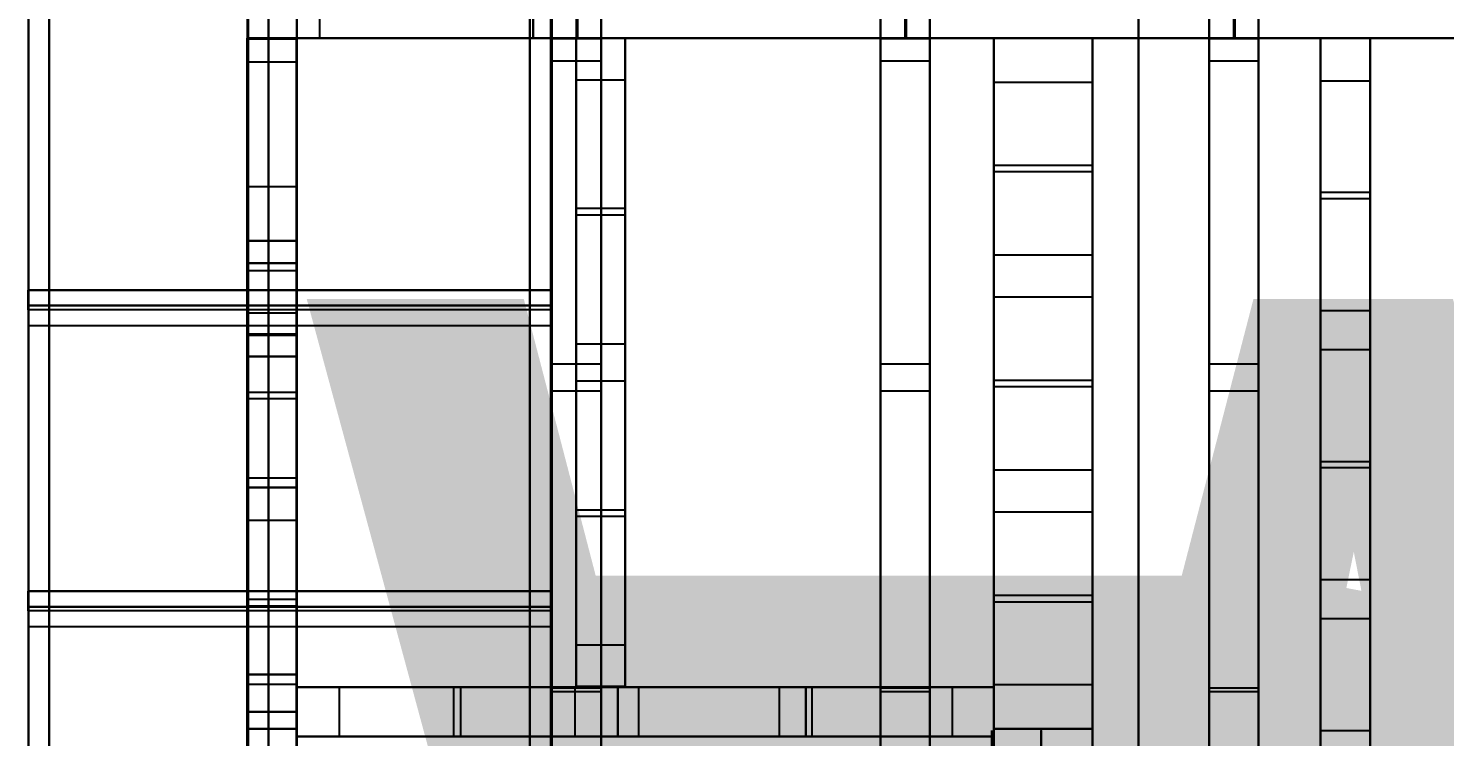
# Model space of a CAD drawing. Header units: inches. Extents: x 72 to 885, y 152 to 729.
# Drawn here: x 71.5 to 173.3, y 424.1 to 475 of the extents above; entities that cross this region are included whole.
import ezdxf

# ---------------------------------------------------------------- set-up
doc = ezdxf.new("R2010")
doc.units = ezdxf.units.IN
doc.header["$MEASUREMENT"] = 0
for name, color, linetype in [('FT2', 8, 'CONTINUOUS'), ('n1', 9, 'CONTINUOUS'), ('n2', 9, 'CONTINUOUS'), ('R2', 4, 'CONTINUOUS'), ('RT2', 7, 'CONTINUOUS'), ('W1', 5, 'CONTINUOUS'), ('W2', 5, 'CONTINUOUS')]:
    doc.layers.add(name, color=color, linetype=linetype)

msp = doc.modelspace()

# ---------------------------------------------------------------- linework, layer by layer
at = {"layer": 'FT2'}
for points in [[(90.81, 196.89, 119.69), (90.81, 474.28, 119.69), (87.27, 474.28, 119.69), (87.27, 196.89, 119.69)], [(87.27, 196.89, 119.69), (87.27, 474.28, 119.69), (87.27, 474.28, 118.23), (87.27, 196.89, 118.23)], [(87.27, 196.89, 107.87), (87.27, 474.28, 107.87), (90.81, 474.28, 107.87), (90.81, 196.89, 107.87)], [(87.27, 196.89, 107.87), (87.27, 196.89, 109.33), (87.27, 474.28, 109.33), (87.27, 474.28, 107.87)], [(87.27, 474.28, 107.91), (87.27, 474.28, 119.65), (90.81, 474.28, 119.65), (90.81, 474.28, 107.91)], [(87.27, 474.28, 107.91), (87.27, 472.82, 107.91), (87.27, 472.82, 119.65), (87.27, 474.28, 119.65)], [(90.81, 196.89, 119.69), (90.81, 196.89, 118.23), (90.81, 474.28, 118.23), (90.81, 474.28, 119.69)], [(90.81, 196.89, 107.87), (90.81, 474.28, 107.87), (90.81, 474.28, 109.33), (90.81, 196.89, 109.33)], [(90.81, 474.28, 107.91), (90.81, 474.28, 119.65), (90.81, 472.82, 119.65), (90.81, 472.82, 107.91)], [(114.43, 427.73, 119.69), (114.43, 474.28, 119.69), (110.89, 474.28, 119.69), (110.89, 427.73, 119.69)], [(110.89, 427.73, 119.69), (110.89, 474.28, 119.69), (110.89, 474.28, 118.23), (110.89, 427.73, 118.23)], [(110.89, 427.73, 107.87), (110.89, 474.28, 107.87), (114.43, 474.28, 107.87), (114.43, 427.73, 107.87)], [(110.89, 427.73, 107.87), (110.89, 427.73, 109.33), (110.89, 474.28, 109.33), (110.89, 474.28, 107.87)], [(110.89, 474.28, 107.91), (110.89, 474.28, 119.65), (114.43, 474.28, 119.65), (114.43, 474.28, 107.91)], [(110.89, 474.28, 107.91), (110.89, 472.82, 107.91), (110.89, 472.82, 119.65), (110.89, 474.28, 119.65)], [(114.43, 427.73, 119.69), (114.43, 427.73, 118.23), (114.43, 474.28, 118.23), (114.43, 474.28, 119.69)], [(114.43, 427.73, 107.87), (114.43, 474.28, 107.87), (114.43, 474.28, 109.33), (114.43, 427.73, 109.33)], [(114.43, 474.28, 107.91), (114.43, 474.28, 119.65), (114.43, 472.82, 119.65), (114.43, 472.82, 107.91)], [(147.99, 200.47, 119.69), (147.99, 474.28, 119.69), (140.9, 474.28, 119.69), (140.9, 200.47, 119.69)], [(140.9, 200.47, 119.69), (140.9, 474.28, 119.69), (140.9, 474.28, 118.23), (140.9, 200.47, 118.23)], [(140.9, 200.47, 107.87), (140.9, 474.28, 107.87), (147.99, 474.28, 107.87), (147.99, 200.47, 107.87)], [(140.9, 200.47, 107.87), (140.9, 200.47, 109.33), (140.9, 474.28, 109.33), (140.9, 474.28, 107.87)], [(140.9, 474.28, 107.91), (140.9, 474.28, 119.65), (147.99, 474.28, 119.65), (147.99, 474.28, 107.91)], [(140.9, 474.28, 107.91), (140.9, 472.82, 107.91), (140.9, 472.82, 119.65), (140.9, 474.28, 119.65)], [(147.99, 200.47, 119.69), (147.99, 200.47, 118.23), (147.99, 474.28, 118.23), (147.99, 474.28, 119.69)], [(147.99, 200.47, 107.87), (147.99, 474.28, 107.87), (147.99, 474.28, 109.33), (147.99, 200.47, 109.33)], [(147.99, 474.28, 107.91), (147.99, 474.28, 119.65), (147.99, 472.82, 119.65), (147.99, 472.82, 107.91)], [(167.93, 200.43, 119.69), (167.93, 474.28, 119.69), (164.38, 474.28, 119.69), (164.38, 200.43, 119.69)], [(164.38, 200.43, 119.69), (164.38, 474.28, 119.69), (164.38, 474.28, 118.23), (164.38, 200.43, 118.23)], [(164.38, 200.43, 107.87), (164.38, 474.28, 107.87), (167.93, 474.28, 107.87), (167.93, 200.43, 107.87)], [(164.38, 200.43, 107.87), (164.38, 200.43, 109.33), (164.38, 474.28, 109.33), (164.38, 474.28, 107.87)], [(164.38, 474.28, 107.91), (164.38, 474.28, 119.65), (167.93, 474.28, 119.65), (167.93, 474.28, 107.91)], [(164.38, 474.28, 107.91), (164.38, 472.82, 107.91), (164.38, 472.82, 119.65), (164.38, 474.28, 119.65)], [(167.93, 200.43, 119.69), (167.93, 200.43, 118.23), (167.93, 474.28, 118.23), (167.93, 474.28, 119.69)], [(167.93, 200.43, 107.87), (167.93, 474.28, 107.87), (167.93, 474.28, 109.33), (167.93, 200.43, 109.33)], [(167.93, 474.28, 107.91), (167.93, 474.28, 119.65), (167.93, 472.82, 119.65), (167.93, 472.82, 107.91)], [(110.89, 462.07, 108.82), (110.89, 471.27, 119.69), (110.89, 472.38, 118.74), (110.89, 463.18, 107.88)], [(114.43, 462.07, 108.82), (114.43, 463.18, 107.88), (114.43, 472.38, 118.74), (114.43, 471.27, 119.69)], [(140.9, 465.18, 108.56), (140.9, 471.1, 119.69), (140.9, 472.38, 119), (140.9, 466.46, 107.88)], [(147.99, 465.18, 108.56), (147.99, 466.46, 107.88), (147.99, 472.38, 119), (147.99, 471.1, 119.69)], [(164.38, 463.23, 108.73), (164.38, 471.21, 119.69), (164.38, 472.39, 118.83), (164.38, 464.41, 107.88)], [(167.93, 463.23, 108.73), (167.93, 464.41, 107.88), (167.93, 472.39, 118.83), (167.93, 471.21, 119.69)], [(114.43, 462.07, 108.82), (114.43, 471.27, 119.69), (110.89, 471.27, 119.69), (110.89, 462.07, 108.82)], [(167.93, 463.23, 108.73), (167.93, 471.21, 119.69), (164.38, 471.21, 119.69), (164.38, 463.23, 108.73)], [(147.99, 465.18, 108.56), (147.99, 471.1, 119.69), (140.9, 471.1, 119.69), (140.9, 465.18, 108.56)], [(147.99, 458.73, 119.69), (147.99, 464.69, 108.57), (140.9, 464.69, 108.57), (140.9, 458.73, 119.69)], [(140.9, 458.73, 119.69), (140.9, 464.69, 108.57), (140.9, 463.41, 107.88), (140.9, 457.45, 119)], [(147.99, 458.73, 119.69), (147.99, 457.45, 119), (147.99, 463.41, 107.88), (147.99, 464.69, 108.57)], [(90.81, 457.6, 119.69), (90.81, 463.61, 108.57), (87.27, 463.61, 108.57), (87.27, 457.6, 119.69)], [(87.27, 457.6, 119.69), (87.27, 463.61, 108.57), (87.27, 462.33, 107.88), (87.27, 456.32, 118.99)], [(90.81, 457.6, 119.69), (90.81, 456.32, 118.99), (90.81, 462.33, 107.88), (90.81, 463.61, 108.57)], [(167.93, 454.74, 119.69), (167.93, 462.75, 108.74), (164.38, 462.75, 108.74), (164.38, 454.74, 119.69)], [(164.38, 454.74, 119.69), (164.38, 462.75, 108.74), (164.38, 461.58, 107.88), (164.38, 453.57, 118.82)], [(167.93, 454.74, 119.69), (167.93, 453.57, 118.82), (167.93, 461.58, 107.88), (167.93, 462.75, 108.74)], [(114.43, 452.35, 119.69), (114.43, 461.59, 108.82), (110.89, 461.59, 108.82), (110.89, 452.35, 119.69)], [(110.89, 452.35, 119.69), (110.89, 461.59, 108.82), (110.89, 460.48, 107.88), (110.89, 451.24, 118.74)], [(114.43, 452.35, 119.69), (114.43, 451.24, 118.74), (114.43, 460.48, 107.88), (114.43, 461.59, 108.82)], [(140.9, 449.72, 108.57), (140.9, 455.7, 119.69), (140.9, 456.98, 119), (140.9, 451.01, 107.88)], [(147.99, 449.72, 108.57), (147.99, 451.01, 107.88), (147.99, 456.98, 119), (147.99, 455.7, 119.69)], [(87.27, 448.86, 108.54), (87.27, 454.54, 119.69), (87.27, 455.83, 119.02), (87.27, 450.16, 107.88)], [(90.81, 448.86, 108.54), (90.81, 450.16, 107.88), (90.81, 455.83, 119.02), (90.81, 454.54, 119.69)], [(147.99, 449.72, 108.57), (147.99, 455.7, 119.69), (140.9, 455.7, 119.69), (140.9, 449.72, 108.57)], [(90.81, 448.86, 108.54), (90.81, 454.54, 119.69), (87.27, 454.54, 119.69), (87.27, 448.86, 108.54)], [(164.38, 443.9, 108.74), (164.38, 451.92, 119.69), (164.38, 453.1, 118.82), (164.38, 445.08, 107.88)], [(167.93, 443.9, 108.74), (167.93, 445.08, 107.88), (167.93, 453.1, 118.82), (167.93, 451.92, 119.69)], [(167.93, 443.9, 108.74), (167.93, 451.92, 119.69), (164.38, 451.92, 119.69), (164.38, 443.9, 108.74)], [(110.89, 440.41, 108.82), (110.89, 449.66, 119.69), (110.89, 450.77, 118.74), (110.89, 441.52, 107.88)], [(114.43, 440.41, 108.82), (114.43, 441.52, 107.88), (114.43, 450.77, 118.74), (114.43, 449.66, 119.69)], [(114.43, 440.41, 108.82), (114.43, 449.66, 119.69), (110.89, 449.66, 119.69), (110.89, 440.41, 108.82)], [(147.99, 443.28, 119.69), (147.99, 449.25, 108.57), (140.9, 449.25, 108.57), (140.9, 443.28, 119.69)], [(140.9, 443.28, 119.69), (140.9, 449.25, 108.57), (140.9, 447.97, 107.88), (140.9, 442, 119)], [(147.99, 443.28, 119.69), (147.99, 442, 119), (147.99, 447.97, 107.88), (147.99, 449.25, 108.57)], [(90.81, 442.72, 119.69), (90.81, 448.39, 108.54), (87.27, 448.39, 108.54), (87.27, 442.72, 119.69)], [(87.27, 442.72, 119.69), (87.27, 448.39, 108.54), (87.27, 447.09, 107.88), (87.27, 441.42, 119.02)], [(90.81, 442.72, 119.69), (90.81, 441.42, 119.02), (90.81, 447.09, 107.88), (90.81, 448.39, 108.54)], [(167.93, 435.41, 119.69), (167.93, 443.43, 108.74), (164.38, 443.43, 108.74), (164.38, 435.41, 119.69)], [(164.38, 435.41, 119.69), (164.38, 443.43, 108.74), (164.38, 442.25, 107.88), (164.38, 434.24, 118.82)], [(167.93, 435.41, 119.69), (167.93, 434.24, 118.82), (167.93, 442.25, 107.88), (167.93, 443.43, 108.74)], [(87.27, 434, 108.54), (87.27, 439.66, 119.69), (87.27, 440.96, 119.03), (87.27, 435.29, 107.88)], [(90.81, 434, 108.54), (90.81, 435.29, 107.88), (90.81, 440.96, 119.03), (90.81, 439.66, 119.69)], [(140.9, 434.28, 108.57), (140.9, 440.25, 119.69), (140.9, 441.53, 119), (140.9, 435.57, 107.88)], [(147.99, 434.28, 108.57), (147.99, 435.57, 107.88), (147.99, 441.53, 119), (147.99, 440.25, 119.69)], [(90.81, 434, 108.54), (90.81, 439.66, 119.69), (87.27, 439.66, 119.69), (87.27, 434, 108.54)], [(114.43, 430.73, 119.69), (114.43, 439.94, 108.82), (110.89, 439.94, 108.82), (110.89, 430.73, 119.69)], [(110.89, 430.73, 119.69), (110.89, 439.94, 108.82), (110.89, 438.82, 107.88), (110.89, 429.62, 118.74)], [(114.43, 430.73, 119.69), (114.43, 429.62, 118.74), (114.43, 438.82, 107.88), (114.43, 439.94, 108.82)], [(147.99, 434.28, 108.57), (147.99, 440.25, 119.69), (140.9, 440.25, 119.69), (140.9, 434.28, 108.57)], [(90.81, 427.89, 119.69), (90.81, 433.51, 108.53), (87.27, 433.51, 108.53), (87.27, 427.89, 119.69)], [(87.27, 427.89, 119.69), (87.27, 433.51, 108.53), (87.27, 432.21, 107.88), (87.27, 426.59, 119.03)], [(90.81, 427.89, 119.69), (90.81, 426.59, 119.03), (90.81, 432.21, 107.88), (90.81, 433.51, 108.53)], [(147.99, 427.88, 119.69), (147.99, 433.8, 108.56), (140.9, 433.8, 108.56), (140.9, 427.88, 119.69)], [(140.9, 427.88, 119.69), (140.9, 433.8, 108.56), (140.9, 432.51, 107.88), (140.9, 426.59, 119)], [(147.99, 427.88, 119.69), (147.99, 426.59, 119), (147.99, 432.51, 107.88), (147.99, 433.8, 108.56)], [(164.38, 424.57, 108.74), (164.38, 432.6, 119.69), (164.38, 433.77, 118.82), (164.38, 425.75, 107.88)], [(167.93, 424.57, 108.74), (167.93, 425.75, 107.88), (167.93, 433.77, 118.82), (167.93, 432.6, 119.69)], [(167.93, 424.57, 108.74), (167.93, 432.6, 119.69), (164.38, 432.6, 119.69), (164.38, 424.57, 108.74)], [(110.89, 427.73, 107.91), (110.89, 427.73, 119.65), (110.89, 429.19, 119.65), (110.89, 429.19, 107.91)], [(114.43, 427.73, 107.91), (114.43, 429.19, 107.91), (114.43, 429.19, 119.65), (114.43, 427.73, 119.65)], [(140.9, 427.69, 119.69), (90.81, 427.69, 119.69), (90.81, 424.15, 119.69), (140.9, 424.15, 119.69)], [(140.9, 427.69, 119.69), (140.9, 427.69, 118.23), (90.81, 427.69, 118.23), (90.81, 427.69, 119.69)], [(140.9, 424.15, 107.87), (90.81, 424.15, 107.87), (90.81, 427.69, 107.87), (140.9, 427.69, 107.87)], [(140.9, 427.69, 107.87), (90.81, 427.69, 107.87), (90.81, 427.69, 109.33), (140.9, 427.69, 109.33)], [(90.81, 424.15, 107.91), (90.81, 424.15, 119.65), (90.81, 427.69, 119.65), (90.81, 427.69, 107.91)], [(90.81, 427.69, 107.91), (90.81, 427.69, 119.65), (92.27, 427.69, 119.65), (92.27, 427.69, 107.91)], [(102.11, 427.69, 108.75), (100.95, 427.69, 107.88), (92.7, 427.69, 118.81), (93.86, 427.69, 119.69)], [(102.11, 427.69, 108.75), (93.86, 427.69, 119.69), (93.86, 424.15, 119.69), (102.11, 424.15, 108.75)], [(110.83, 427.69, 119.69), (102.58, 427.69, 108.75), (102.58, 424.15, 108.75), (110.83, 424.15, 119.69)], [(110.83, 427.69, 119.69), (111.99, 427.69, 118.81), (103.75, 427.69, 107.88), (102.58, 427.69, 108.75)], [(114.43, 427.73, 107.91), (114.43, 427.73, 119.65), (110.89, 427.73, 119.65), (110.89, 427.73, 107.91)], [(113.88, 427.69, 119.65), (113.88, 427.69, 107.91), (112.42, 427.69, 107.91), (112.42, 427.69, 119.65)], [(113.88, 424.15, 119.65), (113.88, 424.15, 107.91), (113.88, 427.69, 107.91), (113.88, 427.69, 119.65)], [(125.5, 427.69, 108.87), (124.43, 427.69, 107.87), (114.32, 427.69, 118.69), (115.38, 427.69, 119.69)], [(125.5, 427.69, 108.87), (115.38, 427.69, 119.69), (115.38, 424.15, 119.69), (125.5, 424.15, 108.87)], [(127.39, 427.69, 107.91), (125.93, 427.69, 107.91), (125.93, 427.69, 119.65), (127.39, 427.69, 119.65)], [(127.39, 427.69, 107.91), (127.39, 427.69, 119.65), (127.39, 424.15, 119.65), (127.39, 424.15, 107.91)], [(137.94, 427.69, 119.69), (127.83, 427.69, 108.87), (127.83, 424.15, 108.87), (137.94, 424.15, 119.69)], [(137.94, 427.69, 119.69), (139.01, 427.69, 118.69), (128.89, 427.69, 107.87), (127.83, 427.69, 108.87)], [(140.9, 427.69, 107.91), (139.44, 427.69, 107.91), (139.44, 427.69, 119.65), (140.9, 427.69, 119.65)], [(140.9, 427.69, 107.91), (140.9, 427.69, 119.65), (140.9, 424.15, 119.65), (140.9, 424.15, 107.91)], [(87.27, 424.7, 119.65), (87.27, 426.16, 119.65), (87.27, 426.16, 107.91), (87.27, 424.7, 107.91)], [(90.81, 424.7, 119.65), (90.81, 424.7, 107.91), (90.81, 426.16, 107.91), (90.81, 426.16, 119.65)], [(140.9, 424.7, 119.65), (140.9, 426.16, 119.65), (140.9, 426.16, 107.91), (140.9, 424.7, 107.91)], [(147.99, 424.7, 119.65), (147.99, 424.7, 107.91), (147.99, 426.16, 107.91), (147.99, 426.16, 119.65)], [(87.27, 424.7, 119.65), (87.27, 424.7, 107.91), (90.81, 424.7, 107.91), (90.81, 424.7, 119.65)], [(140.9, 424.7, 119.65), (140.9, 424.7, 107.91), (147.99, 424.7, 107.91), (147.99, 424.7, 119.65)], [(87.27, 415.36, 108.71), (87.27, 423.07, 119.69), (87.27, 424.27, 118.85), (87.27, 416.55, 107.88)], [(90.81, 415.36, 108.71), (90.81, 416.55, 107.88), (90.81, 424.27, 118.85), (90.81, 423.07, 119.69)], [(140.9, 424.15, 119.69), (90.81, 424.15, 119.69), (90.81, 424.15, 118.23), (140.9, 424.15, 118.23)], [(140.9, 424.15, 107.87), (140.9, 424.15, 109.33), (90.81, 424.15, 109.33), (90.81, 424.15, 107.87)], [(90.81, 424.15, 107.91), (92.27, 424.15, 107.91), (92.27, 424.15, 119.65), (90.81, 424.15, 119.65)], [(102.11, 424.15, 108.75), (93.86, 424.15, 119.69), (92.7, 424.15, 118.81), (100.95, 424.15, 107.88)], [(110.83, 424.15, 119.69), (102.58, 424.15, 108.75), (103.75, 424.15, 107.88), (111.99, 424.15, 118.81)], [(113.88, 424.15, 119.65), (112.42, 424.15, 119.65), (112.42, 424.15, 107.91), (113.88, 424.15, 107.91)], [(125.5, 424.15, 108.87), (115.38, 424.15, 119.69), (114.32, 424.15, 118.69), (124.43, 424.15, 107.87)], [(127.39, 424.15, 107.91), (127.39, 424.15, 119.65), (125.93, 424.15, 119.65), (125.93, 424.15, 107.91)], [(137.94, 424.15, 119.69), (127.83, 424.15, 108.87), (128.89, 424.15, 107.87), (139.01, 424.15, 118.69)], [(140.9, 424.15, 107.91), (140.9, 424.15, 119.65), (139.44, 424.15, 119.65), (139.44, 424.15, 107.91)], [(140.9, 415.51, 108.7), (140.9, 423.07, 119.69), (140.9, 424.27, 118.86), (140.9, 416.71, 107.88)], [(147.99, 415.51, 108.7), (147.99, 416.71, 107.88), (147.99, 424.27, 118.86), (147.99, 423.07, 119.69)]]:
    msp.add_3dface(points, dxfattribs=at)
at = {"layer": 'n1'}
for points in [[(87.33, 607.64, -7.87), (562.04, 607.64, -7.87), (562.04, 196.89, -7.87), (87.33, 196.89, -7.87)], [(562.04, 607.64), (87.33, 607.64), (87.33, 196.89), (562.04, 196.89)], [(87.33, 607.58, -7.87), (87.33, 196.89, -7.87), (87.33, 196.89), (87.33, 607.58)], [(498.08, 607.58, -7.87), (498.08, 196.89, -7.87), (87.33, 196.89, -7.87), (87.33, 607.58, -7.87)], [(498.08, 196.89), (498.08, 607.58), (87.33, 607.58), (87.33, 196.89)], [(562.04, 196.83, -7.87), (87.33, 196.83, -7.87), (87.33, 607.58, -7.87), (562.04, 607.58, -7.87)], [(87.33, 196.83), (562.04, 196.83), (562.04, 607.58), (87.33, 607.58)], [(151.29, 196.89, -7.87), (151.29, 607.58, -7.87), (562.04, 607.58, -7.87), (562.04, 196.89, -7.87)], [(151.29, 607.58), (151.29, 196.89), (562.04, 196.89), (562.04, 607.58)], [(87.29, 477.82), (90.84, 477.82), (90.84, 474.28), (87.29, 474.28)], [(90.84, 477.82, 107.87), (87.29, 477.82, 107.87), (87.29, 474.28, 107.87), (90.84, 474.28, 107.87)], [(87.29, 477.82, 107.87), (87.29, 477.82), (87.29, 474.28), (87.29, 474.28, 107.87)], [(90.84, 477.82), (90.84, 477.82, 107.87), (90.84, 474.28, 107.87), (90.84, 474.28)], [(90.84, 474.28, 3.54), (87.29, 474.28, 3.54), (87.29, 474.28), (90.84, 474.28)], [(87.29, 474.28, 107.87), (87.29, 474.28), (90.84, 474.28), (90.84, 474.28, 107.87)], [(87.29, 474.28, 104.33), (90.84, 474.28, 104.33), (90.84, 474.28, 107.87), (87.29, 474.28, 107.87)], [(90.84, 474.28), (90.84, 474.28, 107.87), (87.29, 474.28, 107.87), (87.29, 474.28)]]:
    msp.add_3dface(points, dxfattribs=at)
at = {"layer": 'n2'}
for points in [[(87.33, 477.82, 107.87), (562.02, 477.82, 107.87), (562.02, 474.28, 107.87), (87.33, 474.28, 107.87)], [(562.02, 477.82, 119.69), (87.33, 477.82, 119.69), (87.33, 474.28, 119.69), (562.02, 474.28, 119.69)], [(87.33, 477.82, 119.69), (87.33, 477.82, 107.87), (87.33, 474.28, 107.87), (87.33, 474.28, 119.69)], [(562.02, 474.28, 119.69), (87.33, 474.28, 119.69), (87.33, 474.28, 107.87), (562.02, 474.28, 107.87)], [(87.33, 474.28, 107.87), (562.02, 474.28, 107.87), (562.02, 474.28, 119.69), (87.33, 474.28, 119.69)], [(99.14, 474.28, 107.87), (99.14, 474.28, 119.69), (87.33, 474.28, 119.69), (87.33, 474.28, 107.87)]]:
    msp.add_3dface(points, dxfattribs=at)
at = {"layer": 'R2'}
for points in [[(71.55, 477.82, 335.46), (71.55, 153.55, 227.4), (71.55, 152.42, 230.76), (71.55, 476.7, 338.82)], [(73.04, 477.82, 335.46), (73.04, 153.55, 227.4), (71.55, 153.55, 227.4), (71.55, 477.82, 335.46)], [(87.29, 477.82, 335.46), (87.29, 456.2, 328.26), (87.29, 455.08, 331.62), (87.29, 476.7, 338.82)], [(88.79, 477.82, 335.46), (88.79, 456.2, 328.26), (87.29, 456.2, 328.26), (87.29, 477.82, 335.46)], [(107.57, 153.55, 227.4), (107.57, 477.82, 335.46), (109.07, 477.82, 335.46), (109.07, 153.55, 227.4)], [(109.07, 153.55, 227.4), (109.07, 477.82, 335.46), (109.07, 476.7, 338.82), (109.07, 152.42, 230.76)], [(73.04, 152.42, 230.76), (73.04, 476.7, 338.82), (71.55, 476.7, 338.82), (71.55, 152.42, 230.76)], [(88.79, 455.08, 331.62), (88.79, 476.7, 338.82), (87.29, 476.7, 338.82), (87.29, 455.08, 331.62)], [(107.57, 476.7, 338.82), (107.57, 152.42, 230.76), (109.07, 152.42, 230.76), (109.07, 476.7, 338.82)], [(109.07, 456.2, 328.26), (71.54, 456.2, 328.26), (71.54, 455.08, 331.62), (109.07, 455.08, 331.62)], [(109.07, 454.78, 327.78), (71.54, 454.78, 327.78), (71.54, 456.2, 328.26), (109.07, 456.2, 328.26)], [(87.29, 456.2, 328.26), (87.29, 434.58, 321.05), (87.29, 433.46, 324.42), (87.29, 455.08, 331.62)], [(88.79, 456.2, 328.26), (88.79, 434.58, 321.05), (87.29, 434.58, 321.05), (87.29, 456.2, 328.26)], [(71.54, 453.66, 331.15), (109.07, 453.66, 331.15), (109.07, 455.08, 331.62), (71.54, 455.08, 331.62)], [(88.79, 433.46, 324.42), (88.79, 455.08, 331.62), (87.29, 455.08, 331.62), (87.29, 433.46, 324.42)], [(109.07, 434.58, 321.05), (71.54, 434.58, 321.05), (71.54, 433.46, 324.42), (109.07, 433.46, 324.42)], [(109.07, 433.16, 320.58), (71.54, 433.16, 320.58), (71.54, 434.58, 321.05), (109.07, 434.58, 321.05)], [(87.29, 434.58, 321.05), (87.29, 412.96, 313.85), (87.29, 411.84, 317.21), (87.29, 433.46, 324.42)], [(88.79, 434.58, 321.05), (88.79, 412.96, 313.85), (87.29, 412.96, 313.85), (87.29, 434.58, 321.05)], [(71.54, 432.04, 323.94), (109.07, 432.04, 323.94), (109.07, 433.46, 324.42), (71.54, 433.46, 324.42)], [(88.79, 411.84, 317.21), (88.79, 433.46, 324.42), (87.29, 433.46, 324.42), (87.29, 411.84, 317.21)]]:
    msp.add_3dface(points, dxfattribs=at)
at = {"layer": 'RT2'}
for points in [[(109.14, 173.23, 237.52), (109.14, 477.82, 339.02), (109.14, 478.28, 337.64), (109.14, 173.69, 236.14)], [(112.69, 173.23, 237.52), (112.69, 173.69, 236.14), (112.69, 478.28, 337.64), (112.69, 477.82, 339.02)], [(132.76, 173.23, 237.52), (132.76, 477.82, 339.02), (132.76, 478.28, 337.64), (132.76, 173.69, 236.14)], [(136.3, 173.23, 237.52), (136.3, 173.69, 236.14), (136.3, 478.28, 337.64), (136.3, 477.82, 339.02)], [(156.37, 173.23, 237.52), (156.37, 477.82, 339.02), (156.37, 478.28, 337.64), (156.37, 173.69, 236.14)], [(159.91, 173.23, 237.52), (159.91, 173.69, 236.14), (159.91, 478.28, 337.64), (159.91, 477.82, 339.02)], [(112.69, 173.23, 237.52), (112.69, 477.82, 339.02), (109.14, 477.82, 339.02), (109.14, 173.23, 237.52)], [(136.3, 173.23, 237.52), (136.3, 477.82, 339.02), (132.76, 477.82, 339.02), (132.76, 173.23, 237.52)], [(159.91, 173.23, 237.52), (159.91, 477.82, 339.02), (156.37, 477.82, 339.02), (156.37, 173.23, 237.52)], [(109.14, 200.4, 228.35), (109.14, 474.26, 319.61), (112.69, 474.26, 319.61), (112.69, 200.4, 228.35)], [(109.14, 200.4, 228.35), (109.14, 199.93, 229.73), (109.14, 473.8, 320.99), (109.14, 474.26, 319.61)], [(109.14, 474.26, 319.61), (109.14, 474.26, 337.35), (112.69, 474.26, 337.35), (112.69, 474.26, 319.61)], [(109.14, 474.26, 319.61), (109.14, 472.81, 319.61), (109.14, 472.81, 337.35), (109.14, 474.26, 337.35)], [(112.69, 200.4, 228.35), (112.69, 474.26, 319.61), (112.69, 473.8, 320.99), (112.69, 199.93, 229.73)], [(112.69, 474.26, 319.61), (112.69, 474.26, 337.35), (112.69, 472.81, 337.35), (112.69, 472.81, 319.61)], [(132.76, 200.4, 228.35), (132.76, 474.26, 319.61), (136.3, 474.26, 319.61), (136.3, 200.4, 228.35)], [(132.76, 200.4, 228.35), (132.76, 199.93, 229.73), (132.76, 473.8, 320.99), (132.76, 474.26, 319.61)], [(132.76, 474.26, 319.61), (132.76, 474.26, 337.35), (136.3, 474.26, 337.35), (136.3, 474.26, 319.61)], [(132.76, 474.26, 319.61), (132.76, 472.81, 319.61), (132.76, 472.81, 337.35), (132.76, 474.26, 337.35)], [(136.3, 200.4, 228.35), (136.3, 474.26, 319.61), (136.3, 473.8, 320.99), (136.3, 199.93, 229.73)], [(136.3, 474.26, 319.61), (136.3, 474.26, 337.35), (136.3, 472.81, 337.35), (136.3, 472.81, 319.61)], [(156.37, 200.4, 228.35), (156.37, 474.26, 319.61), (159.91, 474.26, 319.61), (159.91, 200.4, 228.35)], [(156.37, 200.4, 228.35), (156.37, 199.93, 229.73), (156.37, 473.8, 320.99), (156.37, 474.26, 319.61)], [(156.37, 474.26, 319.61), (156.37, 474.26, 337.35), (159.91, 474.26, 337.35), (159.91, 474.26, 319.61)], [(156.37, 474.26, 319.61), (156.37, 472.81, 319.61), (156.37, 472.81, 337.35), (156.37, 474.26, 337.35)], [(159.91, 200.4, 228.35), (159.91, 474.26, 319.61), (159.91, 473.8, 320.99), (159.91, 199.93, 229.73)], [(159.91, 474.26, 319.61), (159.91, 474.26, 337.35), (159.91, 472.81, 337.35), (159.91, 472.81, 319.61)], [(112.69, 450.91, 330.05), (112.69, 472.63, 320.2), (109.14, 472.63, 320.2), (109.14, 450.91, 330.05)], [(109.14, 450.91, 330.05), (109.14, 472.63, 320.2), (109.14, 472.03, 318.87), (109.14, 450.3, 328.73)], [(112.69, 450.91, 330.05), (112.69, 450.3, 328.73), (112.69, 472.03, 318.87), (112.69, 472.63, 320.2)], [(136.3, 450.91, 330.05), (136.3, 472.63, 320.2), (132.76, 472.63, 320.2), (132.76, 450.91, 330.05)], [(132.76, 450.91, 330.05), (132.76, 472.63, 320.2), (132.76, 472.03, 318.87), (132.76, 450.3, 328.73)], [(136.3, 450.91, 330.05), (136.3, 450.3, 328.73), (136.3, 472.03, 318.87), (136.3, 472.63, 320.2)], [(159.91, 450.91, 330.05), (159.91, 472.63, 320.2), (156.37, 472.63, 320.2), (156.37, 450.91, 330.05)], [(156.37, 450.91, 330.05), (156.37, 472.63, 320.2), (156.37, 472.03, 318.87), (156.37, 450.3, 328.73)], [(159.91, 450.91, 330.05), (159.91, 450.3, 328.73), (159.91, 472.03, 318.87), (159.91, 472.63, 320.2)], [(109.14, 427.63, 305.4), (109.14, 448.93, 329.41), (109.14, 450.02, 328.45), (109.14, 428.72, 304.44)], [(112.69, 427.63, 305.4), (112.69, 428.72, 304.44), (112.69, 450.02, 328.45), (112.69, 448.93, 329.41)], [(132.76, 427.63, 305.4), (132.76, 448.93, 329.41), (132.76, 450.02, 328.45), (132.76, 428.72, 304.44)], [(136.3, 427.63, 305.4), (136.3, 428.72, 304.44), (136.3, 450.02, 328.45), (136.3, 448.93, 329.41)], [(156.37, 427.63, 305.4), (156.37, 448.93, 329.41), (156.37, 450.02, 328.45), (156.37, 428.72, 304.44)], [(159.91, 427.63, 305.4), (159.91, 428.72, 304.44), (159.91, 450.02, 328.45), (159.91, 448.93, 329.41)], [(112.69, 427.63, 305.4), (112.69, 448.93, 329.41), (109.14, 448.93, 329.41), (109.14, 427.63, 305.4)], [(136.3, 427.63, 305.4), (136.3, 448.93, 329.41), (132.76, 448.93, 329.41), (132.76, 427.63, 305.4)], [(159.91, 427.63, 305.4), (159.91, 448.93, 329.41), (156.37, 448.93, 329.41), (156.37, 427.63, 305.4)], [(112.69, 405.8, 315.02), (112.69, 427.34, 305.11), (109.14, 427.34, 305.11), (109.14, 405.8, 315.02)], [(109.14, 405.8, 315.02), (109.14, 427.34, 305.11), (109.14, 426.73, 303.78), (109.14, 405.19, 313.7)], [(112.69, 405.8, 315.02), (112.69, 405.19, 313.7), (112.69, 426.73, 303.78), (112.69, 427.34, 305.11)], [(136.3, 405.8, 315.02), (136.3, 427.34, 305.11), (132.76, 427.34, 305.11), (132.76, 405.8, 315.02)], [(132.76, 405.8, 315.02), (132.76, 427.34, 305.11), (132.76, 426.73, 303.78), (132.76, 405.19, 313.7)], [(136.3, 405.8, 315.02), (136.3, 405.19, 313.7), (136.3, 426.73, 303.78), (136.3, 427.34, 305.11)], [(159.91, 405.8, 315.02), (159.91, 427.34, 305.11), (156.37, 427.34, 305.11), (156.37, 405.8, 315.02)], [(156.37, 405.8, 315.02), (156.37, 427.34, 305.11), (156.37, 426.73, 303.78), (156.37, 405.19, 313.7)], [(159.91, 405.8, 315.02), (159.91, 405.19, 313.7), (159.91, 426.73, 303.78), (159.91, 427.34, 305.11)]]:
    msp.add_3dface(points, dxfattribs=at)
at = {"layer": 'W1'}
for points in [[(90.84, 474.24), (90.84, 196.87), (87.29, 196.87), (87.29, 474.24)], [(87.29, 196.87, 1.5), (87.29, 474.24, 1.5), (87.29, 474.24), (87.29, 196.87)], [(90.84, 196.87, 107.87), (90.84, 474.24, 107.87), (87.29, 474.24, 107.87), (87.29, 196.87, 107.87)], [(87.29, 474.24, 106.38), (87.29, 196.87, 106.38), (87.29, 196.87, 107.87), (87.29, 474.24, 107.87)], [(90.84, 474.24, 107.87), (90.84, 474.24), (87.29, 474.24), (87.29, 474.24, 107.87)], [(87.29, 472.74), (87.29, 472.74, 107.87), (87.29, 474.24, 107.87), (87.29, 474.24)], [(90.84, 458.13, 53.94), (90.84, 474.24, 53.94), (87.29, 474.24, 53.94), (87.29, 458.13, 53.94)], [(87.29, 474.24, 52.44), (87.29, 458.13, 52.44), (87.29, 458.13, 53.94), (87.29, 474.24, 53.94)], [(90.84, 459.74, 107.87), (90.84, 474.24, 54.33), (87.29, 474.24, 54.33), (87.29, 459.74, 107.87)], [(87.29, 472.79, 53.93), (87.29, 458.3, 107.48), (87.29, 459.74, 107.87), (87.29, 474.24, 54.33)], [(90.84, 474.24, 1.5), (90.84, 196.87, 1.5), (90.84, 196.87), (90.84, 474.24)], [(90.84, 196.87, 106.38), (90.84, 474.24, 106.38), (90.84, 474.24, 107.87), (90.84, 196.87, 107.87)], [(90.84, 472.74, 107.87), (90.84, 472.74), (90.84, 474.24), (90.84, 474.24, 107.87)], [(90.84, 458.13, 52.44), (90.84, 474.24, 52.44), (90.84, 474.24, 53.94), (90.84, 458.13, 53.94)], [(90.84, 458.3, 107.48), (90.84, 472.79, 53.93), (90.84, 474.24, 54.33), (90.84, 459.74, 107.87)], [(90.84, 472.58, 53.94), (90.84, 459.74), (87.29, 459.74), (87.29, 472.58, 53.94)], [(87.29, 458.29, 0.35), (87.29, 471.13, 54.28), (87.29, 472.58, 53.94), (87.29, 459.74)], [(90.84, 471.13, 54.28), (90.84, 458.29, 0.35), (90.84, 459.74), (90.84, 472.58, 53.94)], [(90.84, 458.13, 107.87), (90.84, 458.13), (87.29, 458.13), (87.29, 458.13, 107.87)], [(87.29, 456.63), (87.29, 456.63, 107.87), (87.29, 458.13, 107.87), (87.29, 458.13)], [(90.84, 442.03, 53.94), (90.84, 458.13, 53.94), (87.29, 458.13, 53.94), (87.29, 442.03, 53.94)], [(87.29, 458.13, 52.44), (87.29, 442.03, 52.44), (87.29, 442.03, 53.94), (87.29, 458.13, 53.94)], [(90.84, 456.63, 107.87), (90.84, 456.63), (90.84, 458.13), (90.84, 458.13, 107.87)], [(90.84, 442.03, 52.44), (90.84, 458.13, 52.44), (90.84, 458.13, 53.94), (90.84, 442.03, 53.94)], [(90.84, 442.03, 107.87), (90.84, 442.03), (87.29, 442.03), (87.29, 442.03, 107.87)], [(87.29, 440.53), (87.29, 440.53, 107.87), (87.29, 442.03, 107.87), (87.29, 442.03)], [(90.84, 425.92, 53.94), (90.84, 442.03, 53.94), (87.29, 442.03, 53.94), (87.29, 425.92, 53.94)], [(87.29, 442.03, 52.44), (87.29, 425.92, 52.44), (87.29, 425.92, 53.94), (87.29, 442.03, 53.94)], [(90.84, 440.53, 107.87), (90.84, 440.53), (90.84, 442.03), (90.84, 442.03, 107.87)], [(90.84, 425.92, 52.44), (90.84, 442.03, 52.44), (90.84, 442.03, 53.94), (90.84, 425.92, 53.94)], [(90.84, 425.92, 107.87), (90.84, 425.92), (87.29, 425.92), (87.29, 425.92, 107.87)], [(87.29, 424.42), (87.29, 424.42, 107.87), (87.29, 425.92, 107.87), (87.29, 425.92)], [(90.84, 403.37, 53.94), (90.84, 425.92, 53.94), (87.29, 425.92, 53.94), (87.29, 403.37, 53.94)], [(87.29, 425.92, 52.44), (87.29, 403.37, 52.44), (87.29, 403.37, 53.94), (87.29, 425.92, 53.94)], [(90.84, 424.42, 107.87), (90.84, 424.42), (90.84, 425.92), (90.84, 425.92, 107.87)], [(90.84, 403.37, 52.44), (90.84, 425.92, 52.44), (90.84, 425.92, 53.94), (90.84, 403.37, 53.94)]]:
    msp.add_3dface(points, dxfattribs=at)
at = {"layer": 'W2'}
for points in [[(87.29, 477.82, 120.47), (562.06, 477.82, 120.47), (562.06, 474.28, 120.47), (87.29, 474.28, 120.47)], [(562.06, 477.82, 334.06), (87.29, 477.82, 334.06), (87.29, 474.28, 334.06), (562.06, 474.28, 334.06)], [(87.29, 477.82, 334.06), (87.29, 477.82, 120.47), (87.29, 474.28, 120.47), (87.29, 474.28, 334.06)], [(90.84, 477.82, 173.87), (87.29, 477.82, 173.87), (87.29, 474.28, 173.87), (90.84, 474.28, 173.87)], [(90.84, 477.82, 227.26), (87.29, 477.82, 227.26), (87.29, 474.28, 227.26), (90.84, 474.28, 227.26)], [(90.84, 477.82, 280.66), (87.29, 477.82, 280.66), (87.29, 474.28, 280.66), (90.84, 474.28, 280.66)], [(90.84, 477.82, 334.06), (90.84, 477.82, 120.47), (90.84, 474.28, 120.47), (90.84, 474.28, 334.06)], [(110.92, 477.82, 173.87), (90.84, 477.82, 173.87), (90.84, 474.28, 173.87), (110.92, 474.28, 173.87)], [(110.92, 477.82, 227.26), (90.84, 477.82, 227.26), (90.84, 474.28, 227.26), (110.92, 474.28, 227.26)], [(90.84, 477.82, 227.34), (110.92, 477.82, 227.34), (110.92, 474.28, 227.34), (90.84, 474.28, 227.34)], [(110.92, 477.82, 280.66), (90.84, 477.82, 280.66), (90.84, 474.28, 280.66), (110.92, 474.28, 280.66)], [(107.81, 477.82, 334.06), (90.84, 477.82, 281.11), (90.84, 474.28, 281.11), (107.81, 474.28, 334.06)], [(107.81, 477.82, 227.26), (90.84, 477.82, 174.32), (90.84, 474.28, 174.32), (107.81, 474.28, 227.26)], [(92.49, 477.82, 280.66), (107.81, 477.82, 227.34), (107.81, 474.28, 227.34), (92.49, 474.28, 280.66)], [(92.49, 477.82, 173.87), (107.81, 477.82, 120.47), (107.81, 474.28, 120.47), (92.49, 474.28, 173.87)], [(110.92, 477.82, 120.47), (110.92, 477.82, 334.06), (110.92, 474.28, 334.06), (110.92, 474.28, 120.47)], [(110.99, 477.82, 334.06), (110.99, 477.82, 120.47), (110.99, 474.28, 120.47), (110.99, 474.28, 334.06)], [(134.53, 477.82, 173.87), (110.99, 477.82, 173.87), (110.99, 474.28, 173.87), (134.53, 474.28, 173.87)], [(134.53, 477.82, 227.26), (110.99, 477.82, 227.26), (110.99, 474.28, 227.26), (134.53, 474.28, 227.26)], [(134.53, 477.82, 280.66), (110.99, 477.82, 280.66), (110.99, 474.28, 280.66), (134.53, 474.28, 280.66)], [(134.53, 477.82, 120.47), (134.53, 477.82, 334.06), (134.53, 474.28, 334.06), (134.53, 474.28, 120.47)], [(134.61, 477.82, 334.06), (134.61, 477.82, 120.47), (134.61, 474.28, 120.47), (134.61, 474.28, 334.06)], [(158.14, 477.82, 173.87), (134.61, 477.82, 173.87), (134.61, 474.28, 173.87), (158.14, 474.28, 173.87)], [(158.14, 477.82, 227.26), (134.61, 477.82, 227.26), (134.61, 474.28, 227.26), (158.14, 474.28, 227.26)], [(158.14, 477.82, 280.66), (134.61, 477.82, 280.66), (134.61, 474.28, 280.66), (158.14, 474.28, 280.66)], [(158.14, 477.82, 120.47), (158.14, 477.82, 334.06), (158.14, 474.28, 334.06), (158.14, 474.28, 120.47)], [(158.22, 477.82, 334.06), (158.22, 477.82, 120.47), (158.22, 474.28, 120.47), (158.22, 474.28, 334.06)], [(181.75, 477.82, 173.87), (158.22, 477.82, 173.87), (158.22, 474.28, 173.87), (181.75, 474.28, 173.87)], [(181.75, 477.82, 227.26), (158.22, 477.82, 227.26), (158.22, 474.28, 227.26), (181.75, 474.28, 227.26)], [(181.75, 477.82, 280.66), (158.22, 477.82, 280.66), (158.22, 474.28, 280.66), (181.75, 474.28, 280.66)], [(87.29, 474.71, 332.85), (87.29, 197.31, 240.41), (87.29, 196.83, 241.83), (87.29, 474.24, 334.27)], [(562.06, 474.28, 121.97), (87.29, 474.28, 121.97), (87.29, 474.28, 120.47), (562.06, 474.28, 120.47)], [(87.29, 474.28, 332.56), (562.06, 474.28, 332.56), (562.06, 474.28, 334.06), (87.29, 474.28, 334.06)], [(88.79, 474.28, 120.47), (88.79, 474.28, 334.06), (87.29, 474.28, 334.06), (87.29, 474.28, 120.47)], [(87.29, 474.28, 172.37), (90.84, 474.28, 172.37), (90.84, 474.28, 173.87), (87.29, 474.28, 173.87)], [(87.29, 474.28, 225.77), (90.84, 474.28, 225.77), (90.84, 474.28, 227.26), (87.29, 474.28, 227.26)], [(87.29, 474.28, 279.16), (90.84, 474.28, 279.16), (90.84, 474.28, 280.66), (87.29, 474.28, 280.66)], [(90.84, 474.24, 120.47), (90.84, 196.83, 120.47), (87.29, 196.83, 120.47), (87.29, 474.24, 120.47)], [(87.29, 196.83, 121.97), (87.29, 474.24, 121.97), (87.29, 474.24, 120.47), (87.29, 196.83, 120.47)], [(90.84, 196.83, 241.83), (90.84, 474.24, 334.27), (87.29, 474.24, 334.27), (87.29, 196.83, 241.83)], [(90.84, 474.24, 334.27), (90.84, 474.24, 120.47), (87.29, 474.24, 120.47), (87.29, 474.24, 334.27)], [(87.29, 472.74, 120.47), (87.29, 472.74, 334.27), (87.29, 474.24, 334.27), (87.29, 474.24, 120.47)], [(90.84, 451.42, 173.92), (90.84, 474.24, 173.92), (87.29, 474.24, 173.92), (87.29, 451.42, 173.92)], [(87.29, 474.24, 172.43), (87.29, 451.42, 172.43), (87.29, 451.42, 173.92), (87.29, 474.24, 173.92)], [(90.84, 451.42, 227.37), (90.84, 474.24, 227.37), (87.29, 474.24, 227.37), (87.29, 451.42, 227.37)], [(87.29, 474.24, 225.87), (87.29, 451.42, 225.87), (87.29, 451.42, 227.37), (87.29, 474.24, 227.37)], [(90.84, 474.24, 227.45), (90.84, 451.42, 227.45), (87.29, 451.42, 227.45), (87.29, 474.24, 227.45)], [(87.29, 451.42, 228.94), (87.29, 474.24, 228.94), (87.29, 474.24, 227.45), (87.29, 451.42, 227.45)], [(90.84, 451.42, 280.82), (90.84, 474.24, 280.82), (87.29, 474.24, 280.82), (87.29, 451.42, 280.82)], [(87.29, 474.24, 279.32), (87.29, 451.42, 279.32), (87.29, 451.42, 280.82), (87.29, 474.24, 280.82)], [(90.84, 453.03, 227.37), (90.84, 474.24, 174.47), (87.29, 474.24, 174.47), (87.29, 453.03, 227.37)], [(87.29, 472.85, 173.92), (87.29, 451.64, 226.81), (87.29, 453.03, 227.37), (87.29, 474.24, 174.47)], [(90.84, 452.95, 327.17), (90.84, 474.24, 281.44), (87.29, 474.24, 281.44), (87.29, 452.95, 327.17)], [(87.29, 472.88, 280.81), (87.29, 451.59, 326.54), (87.29, 452.95, 327.17), (87.29, 474.24, 281.44)], [(90.84, 197.31, 240.41), (90.84, 474.71, 332.85), (90.84, 474.24, 334.27), (90.84, 196.83, 241.83)], [(92.33, 474.28, 120.47), (92.33, 474.28, 334.06), (90.84, 474.28, 334.06), (90.84, 474.28, 120.47)], [(90.84, 474.28, 172.37), (110.92, 474.28, 172.37), (110.92, 474.28, 173.87), (90.84, 474.28, 173.87)], [(90.84, 474.28, 225.77), (110.92, 474.28, 225.77), (110.92, 474.28, 227.26), (90.84, 474.28, 227.26)], [(110.92, 474.28, 228.84), (90.84, 474.28, 228.84), (90.84, 474.28, 227.34), (110.92, 474.28, 227.34)], [(90.84, 474.28, 279.16), (110.92, 474.28, 279.16), (110.92, 474.28, 280.66), (90.84, 474.28, 280.66)], [(92.26, 474.28, 280.66), (109.23, 474.28, 333.6), (107.81, 474.28, 334.06), (90.84, 474.28, 281.11)], [(92.26, 474.28, 173.86), (109.23, 474.28, 226.81), (107.81, 474.28, 227.26), (90.84, 474.28, 174.32)], [(90.84, 474.24, 121.97), (90.84, 196.83, 121.97), (90.84, 196.83, 120.47), (90.84, 474.24, 120.47)], [(90.84, 472.74, 334.27), (90.84, 472.74, 120.47), (90.84, 474.24, 120.47), (90.84, 474.24, 334.27)], [(90.84, 451.42, 172.43), (90.84, 474.24, 172.43), (90.84, 474.24, 173.92), (90.84, 451.42, 173.92)], [(90.84, 451.42, 225.87), (90.84, 474.24, 225.87), (90.84, 474.24, 227.37), (90.84, 451.42, 227.37)], [(90.84, 474.24, 228.94), (90.84, 451.42, 228.94), (90.84, 451.42, 227.45), (90.84, 474.24, 227.45)], [(90.84, 451.42, 279.32), (90.84, 474.24, 279.32), (90.84, 474.24, 280.82), (90.84, 451.42, 280.82)], [(90.84, 451.64, 226.81), (90.84, 472.85, 173.92), (90.84, 474.24, 174.47), (90.84, 453.03, 227.37)], [(90.84, 451.59, 326.54), (90.84, 472.88, 280.81), (90.84, 474.24, 281.44), (90.84, 452.95, 327.17)], [(109.24, 474.28, 227.76), (93.93, 474.28, 281.07), (92.49, 474.28, 280.66), (107.81, 474.28, 227.34)], [(109.24, 474.28, 120.88), (93.93, 474.28, 174.28), (92.49, 474.28, 173.87), (107.81, 474.28, 120.47)], [(109.42, 474.28, 334.06), (109.42, 474.28, 120.47), (110.92, 474.28, 120.47), (110.92, 474.28, 334.06)], [(112.49, 474.28, 120.47), (112.49, 474.28, 334.06), (110.99, 474.28, 334.06), (110.99, 474.28, 120.47)], [(110.99, 474.28, 172.37), (134.53, 474.28, 172.37), (134.53, 474.28, 173.87), (110.99, 474.28, 173.87)], [(110.99, 474.28, 225.77), (134.53, 474.28, 225.77), (134.53, 474.28, 227.26), (110.99, 474.28, 227.26)], [(110.99, 474.28, 279.16), (134.53, 474.28, 279.16), (134.53, 474.28, 280.66), (110.99, 474.28, 280.66)], [(133.03, 474.28, 334.06), (133.03, 474.28, 120.47), (134.53, 474.28, 120.47), (134.53, 474.28, 334.06)], [(136.1, 474.28, 120.47), (136.1, 474.28, 334.06), (134.61, 474.28, 334.06), (134.61, 474.28, 120.47)], [(134.61, 474.28, 172.37), (158.14, 474.28, 172.37), (158.14, 474.28, 173.87), (134.61, 474.28, 173.87)], [(134.61, 474.28, 225.77), (158.14, 474.28, 225.77), (158.14, 474.28, 227.26), (134.61, 474.28, 227.26)], [(134.61, 474.28, 279.16), (158.14, 474.28, 279.16), (158.14, 474.28, 280.66), (134.61, 474.28, 280.66)], [(156.64, 474.28, 334.06), (156.64, 474.28, 120.47), (158.14, 474.28, 120.47), (158.14, 474.28, 334.06)], [(159.71, 474.28, 120.47), (159.71, 474.28, 334.06), (158.22, 474.28, 334.06), (158.22, 474.28, 120.47)], [(158.22, 474.28, 172.37), (181.75, 474.28, 172.37), (181.75, 474.28, 173.87), (158.22, 474.28, 173.87)], [(158.22, 474.28, 225.77), (181.75, 474.28, 225.77), (181.75, 474.28, 227.26), (158.22, 474.28, 227.26)], [(158.22, 474.28, 279.16), (181.75, 474.28, 279.16), (181.75, 474.28, 280.66), (158.22, 474.28, 280.66)], [(90.84, 472.58, 173.92), (90.84, 453.03, 120.47), (87.29, 453.03, 120.47), (87.29, 472.58, 173.92)], [(87.29, 451.63, 120.99), (87.29, 471.18, 174.44), (87.29, 472.58, 173.92), (87.29, 453.03, 120.47)], [(90.84, 472.58, 280.82), (90.84, 453.03, 227.45), (87.29, 453.03, 227.45), (87.29, 472.58, 280.82)], [(87.29, 451.63, 227.96), (87.29, 471.18, 281.33), (87.29, 472.58, 280.82), (87.29, 453.03, 227.45)], [(90.84, 471.18, 174.44), (90.84, 451.63, 120.99), (90.84, 453.03, 120.47), (90.84, 472.58, 173.92)], [(90.84, 471.18, 281.33), (90.84, 451.63, 227.96), (90.84, 453.03, 227.45), (90.84, 472.58, 280.82)], [(90.84, 451.42, 326.66), (90.84, 451.42, 120.47), (87.29, 451.42, 120.47), (87.29, 451.42, 326.66)], [(87.29, 449.92, 120.47), (87.29, 449.92, 326.66), (87.29, 451.42, 326.66), (87.29, 451.42, 120.47)], [(90.84, 428.6, 173.92), (90.84, 451.42, 173.92), (87.29, 451.42, 173.92), (87.29, 428.6, 173.92)], [(87.29, 451.42, 172.43), (87.29, 428.6, 172.43), (87.29, 428.6, 173.92), (87.29, 451.42, 173.92)], [(90.84, 428.6, 227.37), (90.84, 451.42, 227.37), (87.29, 451.42, 227.37), (87.29, 428.6, 227.37)], [(87.29, 451.42, 225.87), (87.29, 428.6, 225.87), (87.29, 428.6, 227.37), (87.29, 451.42, 227.37)], [(90.84, 428.6, 280.82), (90.84, 451.42, 280.82), (87.29, 451.42, 280.82), (87.29, 428.6, 280.82)], [(87.29, 451.42, 279.32), (87.29, 428.6, 279.32), (87.29, 428.6, 280.82), (87.29, 451.42, 280.82)], [(90.84, 449.92, 326.66), (90.84, 449.92, 120.47), (90.84, 451.42, 120.47), (90.84, 451.42, 326.66)], [(90.84, 428.6, 172.43), (90.84, 451.42, 172.43), (90.84, 451.42, 173.92), (90.84, 428.6, 173.92)], [(90.84, 428.6, 225.87), (90.84, 451.42, 225.87), (90.84, 451.42, 227.37), (90.84, 428.6, 227.37)], [(90.84, 428.6, 279.32), (90.84, 451.42, 279.32), (90.84, 451.42, 280.82), (90.84, 428.6, 280.82)], [(90.84, 428.6, 319.06), (90.84, 428.6, 120.47), (87.29, 428.6, 120.47), (87.29, 428.6, 319.06)], [(87.29, 427.1, 120.47), (87.29, 427.1, 319.06), (87.29, 428.6, 319.06), (87.29, 428.6, 120.47)], [(90.84, 405.78, 173.92), (90.84, 428.6, 173.92), (87.29, 428.6, 173.92), (87.29, 405.78, 173.92)], [(87.29, 428.6, 172.43), (87.29, 405.78, 172.43), (87.29, 405.78, 173.92), (87.29, 428.6, 173.92)], [(90.84, 405.78, 227.37), (90.84, 428.6, 227.37), (87.29, 428.6, 227.37), (87.29, 405.78, 227.37)], [(87.29, 428.6, 225.87), (87.29, 405.78, 225.87), (87.29, 405.78, 227.37), (87.29, 428.6, 227.37)], [(90.84, 405.78, 280.82), (90.84, 428.6, 280.82), (87.29, 428.6, 280.82), (87.29, 405.78, 280.82)], [(87.29, 428.6, 279.32), (87.29, 405.78, 279.32), (87.29, 405.78, 280.82), (87.29, 428.6, 280.82)], [(90.84, 427.1, 319.06), (90.84, 427.1, 120.47), (90.84, 428.6, 120.47), (90.84, 428.6, 319.06)], [(90.84, 405.78, 172.43), (90.84, 428.6, 172.43), (90.84, 428.6, 173.92), (90.84, 405.78, 173.92)], [(90.84, 405.78, 225.87), (90.84, 428.6, 225.87), (90.84, 428.6, 227.37), (90.84, 405.78, 227.37)], [(90.84, 405.78, 279.32), (90.84, 428.6, 279.32), (90.84, 428.6, 280.82), (90.84, 405.78, 280.82)], [(140.76, 424.57, 299.64), (140.76, 200.91, 226.97), (140.76, 200.45, 228.39), (140.76, 424.11, 301.06)], [(144.31, 200.91, 226.97), (144.31, 424.57, 299.64), (144.31, 424.11, 301.06), (144.31, 200.45, 228.39)]]:
    msp.add_3dface(points, dxfattribs=at)

# ---------------------------------------------------------------- texts
at = {"layer": 'R2t'}
msp.add_text('R3', height=120, dxfattribs=at).set_placement((90.35, 315.68, 339.4))
at = {"layer": 'W1t'}
msp.add_text('W61', height=120, dxfattribs=at).set_placement((90.84, 335.55, 111.81))
at = {"layer": 'W2t'}
for s, p in [('W55', (90.84, 335.54, 338.2)), ('W44', (144.31, 312.28, 306.83))]:
    msp.add_text(s, height=120, dxfattribs=at).set_placement(p)

doc.saveas('drawing.dxf')
